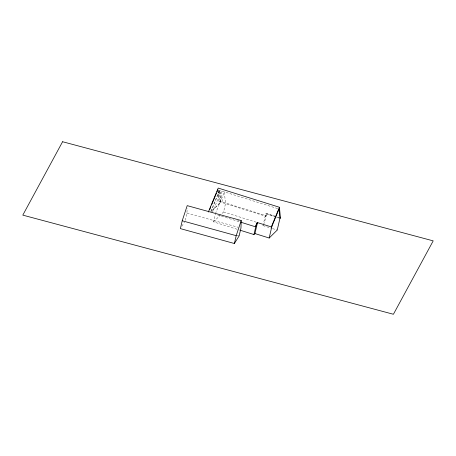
<?xml version="1.0" encoding="UTF-8"?>
<svg xmlns="http://www.w3.org/2000/svg" width="456" height="456" viewBox="0 0 456 456"><rect width="100%" height="100%" fill="white"/><g stroke="black" fill="none" stroke-linecap="round" stroke-linejoin="round"><path stroke-width="0.34" stroke-dasharray="2.28 1.71" d="M185.296 220.322L186.966 213.14L187.12 208.369M237.103 229.26L213.528 221.872L215.466 213.556M213.528 221.872L223.565 211.96L225.503 203.644L224.375 191.885L215.734 212.895M262.987 225.612L265.694 213.984L266.207 213.476L274.717 216.144L266.207 213.476L266.435 215.808L265.916 216.315L264.303 223.246M210.826 211.362L219.467 190.346L220.596 202.105L211.06 211.521M211.088 211.441L219.729 190.426L220.858 202.19L211.316 211.601M212.353 212.581L221.263 190.91L222.391 202.669M181.847 226.267L184.412 222.152M275.863 217.17L265.694 213.984L265.916 216.315L218.948 201.586L219.467 201.073L218.418 190.123M186.966 213.14L238.226 227.282M237.086 235.307L239.138 235.872M277.664 208.586L217.814 189.827L218.948 201.586M279.95 217.786L277.333 216.965L278.644 217.375M276.541 217.387L278.57 218.025M223.565 211.96L255.901 222.1M262.924 225.595L271.799 228.376M272.477 228.587L277.225 230.075M237.69 220.522L239.041 220.943M219.467 201.073L266.435 215.808M217.763 214.975L239.235 221.713"/><path stroke-width="0.68" d="M241.201 220.544L240.962 228.034L239.138 235.872L234.384 243.515L180.388 228.621L182.212 220.784L187.205 205.645L241.201 220.544L236.208 235.678L234.384 243.515M239.799 230.109L253.941 234.544L255.879 226.222L257.389 222.545M253.941 234.544L254.938 233.557L257.486 222.613M269.171 238.021L271.879 226.393L279.021 209.013L279.927 218.447L277.225 230.075L269.171 238.021L254.938 233.557M208.375 212.029L218.219 188.071L279.42 207.263L280.44 217.939L279.927 218.447M209.714 209.532L210.797 206.904M211.607 204.932L216.469 193.11M217.005 191.799L217.814 189.827M241.247 222.34L255.331 226.763L257.099 222.471L271.331 226.934L271.879 226.393M271.331 226.934L279.42 207.263M255.331 226.763L255.879 226.222M182.212 220.784L236.208 235.678M279.95 217.786L280.44 217.939M62.586 141.73L22.8 215.129L393.414 314.269L433.2 240.871L62.586 141.73"/></g></svg>
